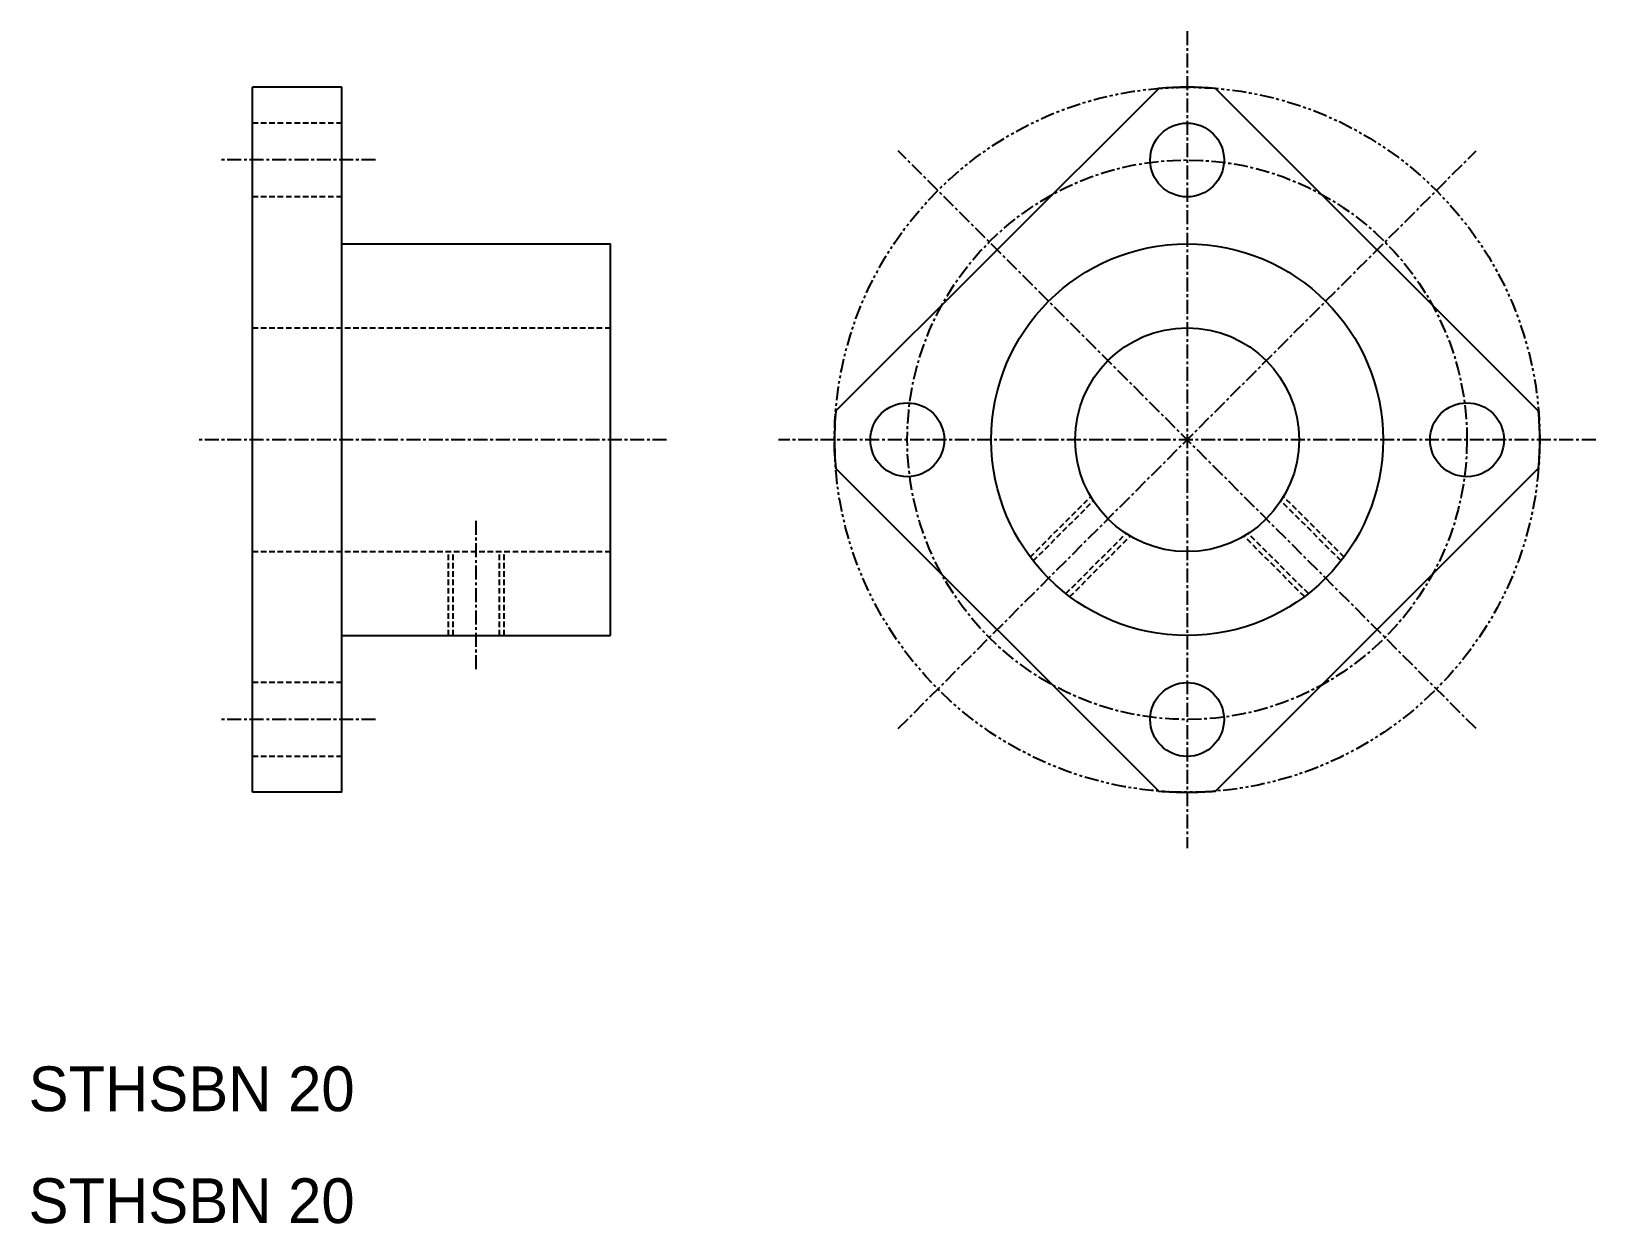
# Model space of a CAD drawing. Extents: x 10 to 150, y 10 to 116.
import ezdxf

# ---------------------------------------------------------------- set-up
doc = ezdxf.new("R2010")
doc.units = 0
for name, pattern in [('CENTER', [2, 1.25, -0.25, 0.25, -0.25]), ('DASHED', [0.75, 0.5, -0.25]), ('PHANTOM', [2.5, 1.25, -0.25, 0.25, -0.25, 0.25, -0.25])]:
    doc.linetypes.add(name, pattern=pattern)
doc.layers.get('0').update_dxf_attribs({"linetype": 'CONTINUOUS'})
doc.layers.add('CENTER', color=1, linetype='CENTER')

msp = doc.modelspace()

# ---------------------------------------------------------------- linework, layer by layer
at = {"color": 7, "linetype": 'CONTINUOUS'}
for p, q in [((30, 48.5), (30, 111.5)), ((38, 111.5), (30, 111.5)), ((38, 48.5), (38, 111.5)), ((82.1, 82.54), (110.96, 111.4)), ((144.9, 82.54), (116.04, 111.4)), ((38, 97.5), (62, 97.5)), ((62, 62.5), (62, 97.5)), ((110.96, 48.6), (82.1, 77.46)), ((116.04, 48.6), (144.9, 77.46)), ((38, 62.5), (62, 62.5)), ((38, 48.5), (30, 48.5))]:
    msp.add_line(p, q, dxfattribs=at)
at = {"color": 3, "linetype": 'DASHED'}
for p, q in [((38, 108.3), (30, 108.3)), ((38, 101.7), (30, 101.7)), ((30, 90), (62, 90)), ((99.48, 69.52), (104.89, 74.92)), ((99.75, 69.17), (105.12, 74.54)), ((127.25, 69.17), (121.88, 74.54)), ((127.52, 69.52), (122.11, 74.92)), ((102.67, 66.25), (108.04, 71.62)), ((103.02, 65.98), (108.42, 71.39)), ((123.98, 65.98), (118.58, 71.39)), ((124.33, 66.25), (118.96, 71.62)), ((30, 70), (62, 70)), ((47.5, 62.5), (47.5, 70)), ((47.93, 62.5), (47.93, 70)), ((52.07, 62.5), (52.07, 70)), ((52.5, 62.5), (52.5, 70)), ((38, 58.3), (30, 58.3)), ((38, 51.7), (30, 51.7))]:
    msp.add_line(p, q, dxfattribs=at)
at = {"color": 3, "linetype": 'PHANTOM'}
msp.add_circle((113.5, 80), 31.5, dxfattribs=at)
at = {"color": 7, "linetype": 'CONTINUOUS'}
for centre, radius in [((113.5, 105), 3.3), ((113.5, 80), 17.5), ((113.5, 80), 10), ((88.5, 80), 3.3), ((138.5, 80), 3.3), ((113.5, 55), 3.3)]:
    msp.add_circle(centre, radius, dxfattribs=at)
for start, end in [(85.3676, 94.6324), (175.3676, 184.6324), (355.3676, 4.6324), (265.3676, 274.6324)]:
    msp.add_arc((113.5, 80), 31.5, start, end, dxfattribs=at)
at = {"layer": 'CENTER', "color": 1, "linetype": 'CENTER'}
for p, q in [((113.5, 116.5), (113.5, 43.5)), ((41, 105), (27, 105)), ((87.69, 54.19), (139.31, 105.81)), ((139.31, 54.19), (87.69, 105.81)), ((67, 80), (25, 80)), ((150, 80), (77, 80)), ((50, 59.5), (50, 73)), ((41, 55), (27, 55))]:
    msp.add_line(p, q, dxfattribs=at)
msp.add_circle((113.5, 80), 25, dxfattribs=at)

# ---------------------------------------------------------------- texts
at = {"color": 7, "linetype": 'CONTINUOUS'}
for p in [(10, 20), (10, 10)]:
    msp.add_text('STHSBN 20', height=4, dxfattribs=at).set_placement(p)

doc.saveas('drawing.dxf')
